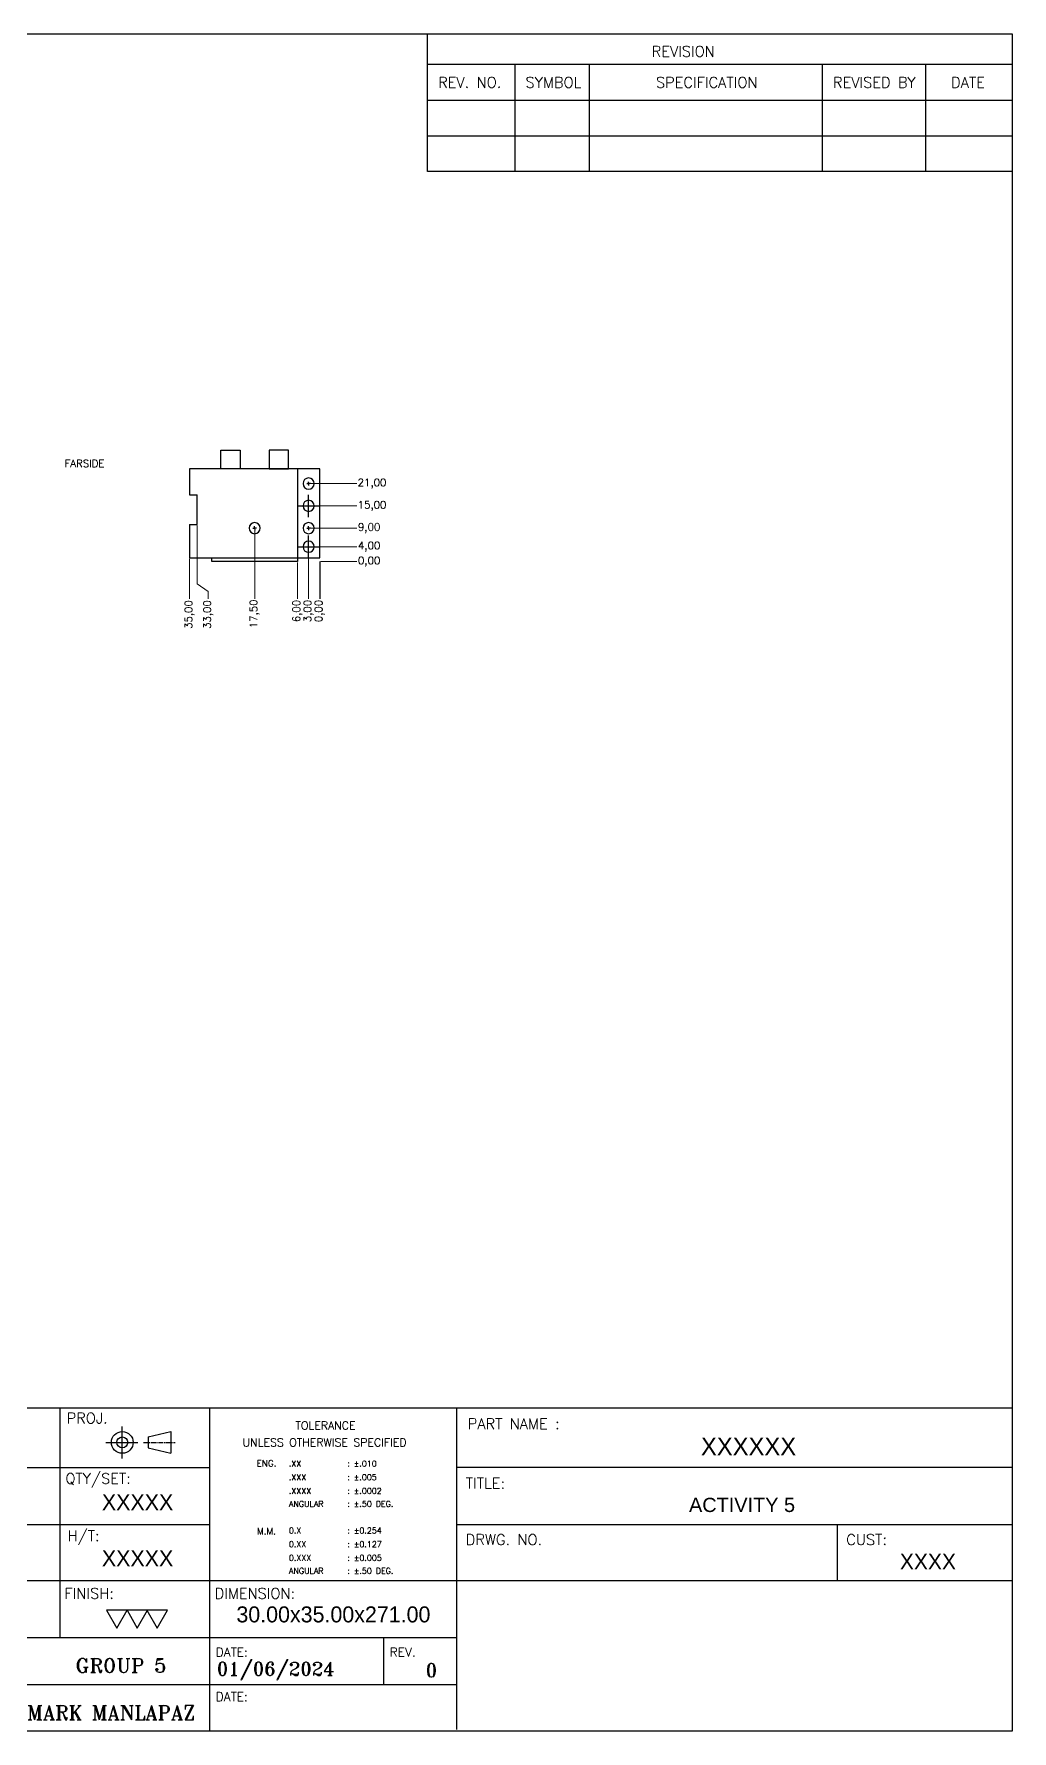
# Model space of a CAD drawing. Header units: millimetres. Extents: x -561 to 379, y -314 to 143.
# Drawn here: x -202.5 to 60.5, y -314 to 142.6 of the extents above; entities that cross this region are included whole.
import ezdxf
from ezdxf.enums import TextEntityAlignment as Align

# ---------------------------------------------------------------- set-up
doc = ezdxf.new("R2010")
doc.units = ezdxf.units.MM
doc.header["$MEASUREMENT"] = 0
doc.linetypes.add('CENTER', pattern=[2, 1.25, -0.25, 0.25, -0.25])
doc.styles.add('CG', font='GOTHIC.TTF')
doc.styles.add('ROMAND', font='ROMAND.SHX')
doc.styles.add('ROMANS', font='romans')
doc.styles.add('ROMANT', font='ROMANT.SHX')
doc.styles.add('SIMPLEX', font='simplex8.shx')
doc.styles.get("Standard").update_dxf_attribs({"font": 'arial.ttf'})
doc.dimstyles.new('dim', dxfattribs={"dimtxt": 2, "dimasz": 1, "dimexe": 0.5, "dimexo": 0.25, "dimgap": 0.25, "dimtad": 0, "dimzin": 0, "dimtxsty": 'SIMPLEX', "dimcen": 1, "dimclrd": 6, "dimclre": 6, "dimclrt": 256, "dimadec": 0, "dimazin": 0, "dimtfac": 1, "dimtmove": 0, "dimatfit": 3, "dimfxl": 1, "dimtolj": 1, "dimtzin": 0, "dimlwd": 15, "dimlwe": 15, "dimarcsym": 0})

# ---------------------------------------------------------------- blocks, each defined once
blk = doc.blocks.new('*D197')
at = {"color": 6, "lineweight": 15, "transparency": 16777216}
blk.add_line((-125.43, 0.6), (-115.68, 0.6), dxfattribs=at)
at = {"layer": 'Defpoints', "color": 0, "transparency": 16777216}
for p in [(-125.68, 0.6), (-125.68, 0.6), (-115.68, 0.6)]:
    blk.add_point(p, dxfattribs=at)
at = {"transparency": 16777216, "insert": (-112.39, 0.6), "char_height": 2, "attachment_point": 5, "style": 'SIMPLEX'}
blk.add_mtext('\\A1;0,00', dxfattribs=at)
blk = doc.blocks.new('*D198')
at = {"color": 6, "lineweight": 15, "transparency": 16777216}
blk.add_line((-128.43, 4.6), (-115.68, 4.6), dxfattribs=at)
at = {"layer": 'Defpoints', "color": 0, "transparency": 16777216}
for p in [(-128.68, 4.6), (-115.68, 4.6), (-125.68, 0.6)]:
    blk.add_point(p, dxfattribs=at)
at = {"transparency": 16777216, "insert": (-112.39, 4.6), "char_height": 2, "attachment_point": 5, "style": 'SIMPLEX'}
blk.add_mtext('\\A1;4,00', dxfattribs=at)
blk = doc.blocks.new('*D199')
at = {"color": 6, "lineweight": 15, "transparency": 16777216}
blk.add_line((-128.43, 9.6), (-115.68, 9.6), dxfattribs=at)
at = {"layer": 'Defpoints', "color": 0, "transparency": 16777216}
for p in [(-128.68, 9.6), (-115.68, 9.6), (-125.68, 0.6)]:
    blk.add_point(p, dxfattribs=at)
at = {"transparency": 16777216, "insert": (-112.39, 9.6), "char_height": 2, "attachment_point": 5, "style": 'SIMPLEX'}
blk.add_mtext('\\A1;9,00', dxfattribs=at)
blk = doc.blocks.new('*D200')
at = {"color": 6, "lineweight": 15, "transparency": 16777216}
blk.add_line((-128.43, 15.6), (-115.68, 15.6), dxfattribs=at)
at = {"layer": 'Defpoints', "color": 0, "transparency": 16777216}
for p in [(-128.68, 15.6), (-115.68, 15.6), (-125.68, 0.6)]:
    blk.add_point(p, dxfattribs=at)
at = {"transparency": 16777216, "insert": (-111.62, 15.6), "char_height": 2, "attachment_point": 5, "style": 'SIMPLEX'}
blk.add_mtext('\\A1;15,00', dxfattribs=at)
blk = doc.blocks.new('*D202')
at = {"color": 6, "lineweight": 15, "transparency": 16777216}
blk.add_line((-125.68, 0.35), (-125.68, -9.4), dxfattribs=at)
at = {"layer": 'Defpoints', "color": 0, "transparency": 16777216}
for p in [(-125.68, 0.6), (-125.68, 0.6), (-125.68, -9.4)]:
    blk.add_point(p, dxfattribs=at)
at = {"transparency": 16777216, "insert": (-125.68, -12.7), "char_height": 2, "attachment_point": 5, "rotation": 90, "style": 'SIMPLEX'}
blk.add_mtext('\\A1;0,00', dxfattribs=at)
blk = doc.blocks.new('*D203')
at = {"color": 6, "lineweight": 15, "transparency": 16777216}
blk.add_line((-128.68, 1.35), (-128.68, -9.4), dxfattribs=at)
at = {"layer": 'Defpoints', "color": 0, "transparency": 16777216}
for p in [(-128.68, 1.6), (-125.68, 0.6), (-128.68, -9.4)]:
    blk.add_point(p, dxfattribs=at)
at = {"transparency": 16777216, "insert": (-128.68, -12.7), "char_height": 2, "attachment_point": 5, "rotation": 90, "style": 'SIMPLEX'}
blk.add_mtext('\\A1;3,00', dxfattribs=at)
blk = doc.blocks.new('*D204')
at = {"color": 6, "lineweight": 15, "transparency": 16777216}
blk.add_line((-131.68, 0.35), (-131.68, -9.4), dxfattribs=at)
at = {"layer": 'Defpoints', "color": 0, "transparency": 16777216}
for p in [(-131.68, 0.6), (-125.68, 0.6), (-131.68, -9.4)]:
    blk.add_point(p, dxfattribs=at)
at = {"transparency": 16777216, "insert": (-131.68, -12.7), "char_height": 2, "attachment_point": 5, "rotation": 90, "style": 'SIMPLEX'}
blk.add_mtext('\\A1;6,00', dxfattribs=at)
blk = doc.blocks.new('*D205')
at = {"color": 6, "lineweight": 15, "transparency": 16777216}
blk.add_line((-143.18, 9.35), (-143.18, -9.4), dxfattribs=at)
at = {"layer": 'Defpoints', "color": 0, "transparency": 16777216}
for p in [(-143.18, 9.6), (-125.68, 0.6), (-143.18, -9.4)]:
    blk.add_point(p, dxfattribs=at)
at = {"transparency": 16777216, "insert": (-143.18, -13.46), "char_height": 2, "attachment_point": 5, "rotation": 90, "style": 'SIMPLEX'}
blk.add_mtext('\\A1;17,50', dxfattribs=at)
blk = doc.blocks.new('*D206')
at = {"color": 6, "lineweight": 15, "transparency": 16777216}
for p, q in [((-158.68, 10.35), (-158.68, -5.4)), ((-158.68, -5.4), (-155.67, -7.4)), ((-155.67, -7.4), (-155.67, -9.4))]:
    blk.add_line(p, q, dxfattribs=at)
at = {"layer": 'Defpoints', "color": 0, "transparency": 16777216}
for p in [(-158.68, 10.6), (-125.68, 0.6), (-155.67, -9.4)]:
    blk.add_point(p, dxfattribs=at)
at = {"transparency": 16777216, "insert": (-155.67, -13.65), "char_height": 2, "attachment_point": 5, "rotation": 90, "style": 'SIMPLEX'}
blk.add_mtext('\\A1;33,00', dxfattribs=at)
blk = doc.blocks.new('*D207')
at = {"color": 6, "lineweight": 15, "transparency": 16777216}
blk.add_line((-160.68, 1.35), (-160.68, -9.4), dxfattribs=at)
at = {"layer": 'Defpoints', "color": 0, "transparency": 16777216}
for p in [(-160.68, 1.6), (-125.68, 0.6), (-160.68, -9.4)]:
    blk.add_point(p, dxfattribs=at)
at = {"transparency": 16777216, "insert": (-160.68, -13.65), "char_height": 2, "attachment_point": 5, "rotation": 90, "style": 'SIMPLEX'}
blk.add_mtext('\\A1;35,00', dxfattribs=at)
blk = doc.blocks.new('*D239')
at = {"color": 6, "lineweight": 15, "transparency": 16777216}
blk.add_line((-128.43, 21.6), (-115.68, 21.6), dxfattribs=at)
at = {"layer": 'Defpoints', "color": 0, "transparency": 16777216}
for p in [(-128.68, 21.6), (-115.68, 21.6), (-125.68, 0.6)]:
    blk.add_point(p, dxfattribs=at)
at = {"transparency": 16777216, "insert": (-111.62, 21.6), "char_height": 2, "attachment_point": 5, "style": 'SIMPLEX'}
blk.add_mtext('\\A1;21,00', dxfattribs=at)

msp = doc.modelspace()

# ---------------------------------------------------------------- linework, layer by layer
at = {"color": 5}
for p, q in [((-96.717, 105.53), (-96.717, 142.563)), ((60.496, 134.377), (-96.717, 134.377)), ((-73.157, 105.53), (-73.157, 134.377)), ((-53.114, 105.53), (-53.114, 134.377)), ((60.496, 124.663), (-96.717, 124.663)), ((60.496, 115.097), (-96.717, 115.097)), ((-178.786, -240.68), (-178.786, -232.07)), ((-183.244, -236.375), (-174.634, -236.375)), ((-171.864, -234.906), (-165.759, -233.437)), ((-171.845, -234.906), (-171.845, -237.843)), ((-165.74, -233.437), (-165.74, -239.311)), ((-171.845, -237.843), (-165.74, -239.311))]:
    msp.add_line(p, q, dxfattribs=at)
at = {"color": 7, "extrusion": (0, 0, -1)}
for p, q in [((-160.684, 18.599), (-158.684, 18.599)), ((-158.684, 10.599), (-158.684, 18.599)), ((-128.684, 12.599), (-128.684, 18.599)), ((-131.684, 15.599), (-125.684, 15.599)), ((-160.684, 10.599), (-158.684, 10.599)), ((-131.684, 4.599), (-125.684, 4.599)), ((-128.684, 1.599), (-128.684, 7.599)), ((-125.684, 0.599), (-125.684, -9.401))]:
    msp.add_line(p, q, dxfattribs=at)
at = {"color": 1}
for p, q in [((-155.233, -314.031), (-155.233, -227.056)), ((-238.22, -243.16), (-155.233, -243.16)), ((-88.832, -243.016), (60.496, -243.016)), ((-238.22, -258.479), (-155.233, -258.479)), ((-88.832, -258.479), (60.496, -258.479)), ((-238.22, -273.564), (-155.233, -273.564)), ((-155.233, -273.564), (-88.832, -273.564)), ((-238.22, -288.884), (-88.832, -288.884)), ((-108.454, -301.491), (-108.454, -288.884)), ((-238.22, -301.491), (-88.832, -301.491))]:
    msp.add_line(p, q, dxfattribs=at)
at = {"color": 5, "linetype": 'CENTER'}
msp.add_line((-173.041, -236.374), (-164.521, -236.374), dxfattribs=at)
at = {"color": 1}
msp.add_lwpolyline([(-561.172, -314.031), (-561.172, 142.563), (60.496, 142.563), (60.496, -314.031)], close=True, dxfattribs=at)
at = {"color": 5}
for points in [[(9.453, 134.377), (9.453, 105.53)], [(37.264, 134.377), (37.264, 105.53)], [(60.496, 105.53), (-96.717, 105.53)]]:
    msp.add_lwpolyline(points, dxfattribs=at)
at = {"color": 6}
for points in [[(-129.184, 21.597), (-128.684, 21.599), (-128.681, 21.099)], [(-128.184, 21.602), (-128.684, 21.599), (-128.686, 22.099)], [(-143.684, 9.597), (-143.184, 9.599), (-143.181, 9.099)], [(-142.684, 9.602), (-143.184, 9.599), (-143.186, 10.099)], [(-129.184, 9.597), (-128.684, 9.599), (-128.681, 9.099)], [(-128.184, 9.602), (-128.684, 9.599), (-128.686, 10.099)]]:
    msp.add_lwpolyline(points, dxfattribs=at)
at = {"color": 1}
for points in [[(-238.22, -314.031), (-238.22, -227.056), (-82.812, -227.056)], [(-195.62, -227.056), (-195.62, -288.884)], [(-88.832, -313.641), (-88.832, -227.056), (60.496, -227.056)], [(13.501, -258.479), (13.501, -273.564)], [(-88.832, -273.564), (60.496, -273.564)]]:
    msp.add_lwpolyline(points, dxfattribs=at)
at = {"color": 5}
for points in [[(-183.026, -281.528), (-180.265, -286.309), (-177.505, -281.528)], [(-177.514, -281.528), (-174.754, -286.309), (-171.993, -281.528)], [(-177.514, -281.528), (-174.754, -286.309), (-171.993, -281.528)], [(-172.147, -281.528), (-169.387, -286.309), (-166.626, -281.528)]]:
    msp.add_lwpolyline(points, close=True, dxfattribs=at)
at = {"color": 7}
for points in [[(-152.283, 30.599, 0), (-147.092, 30.599, 0), (-147.092, 25.599, 0), (-152.283, 25.599, 0), (-152.283, 30.599, 0)], [(-134.083, 30.599, 0), (-139.274, 30.599, 0), (-139.274, 25.599, 0), (-134.083, 25.599, 0), (-134.083, 30.599, 0)], [(-125.684, 25.599, 0), (-160.684, 25.599, 0), (-160.684, 18.599, 0)], [(-160.684, 10.599, 0), (-160.684, 1.599, 0), (-125.684, 1.599, 0), (-125.684, 25.599, 0)], [(-131.684, 25.599, 0), (-131.684, 0.599, 0), (-154.684, 0.599, 0), (-154.684, 1.599, 0)]]:
    msp.add_polyline3d(points, dxfattribs=at)
at = {"color": 6, "extrusion": (0, 0, -1)}
for centre in [(128.684, 21.599), (143.184, 9.599), (128.684, 9.599)]:
    msp.add_circle(centre, 1.5, dxfattribs=at)
at = {"color": 7, "extrusion": (0, 0, -1)}
for centre in [(128.684, 15.599), (128.684, 4.599)]:
    msp.add_circle(centre, 1.5, dxfattribs=at)
at = {"color": 5}
for radius in [2.935, 1.468]:
    msp.add_circle((-178.786, -236.375), radius, dxfattribs=at)

# ---------------------------------------------------------------- texts
at = {"color": 6}
for s, height, style, p in [('          REVISION                   ', 2.86997, 'ROMAND', (-57.801, 136.43)), ('PROJ.', 2.87, 'ROMANS', (-193.765, -231.282)), ('TOLERANCE', 2.1525, 'ROMANS', (-132.213, -232.894)), ('PART NAME :', 2.86997, 'ROMANS', (-85.888, -232.784)), ('.XX', 1.5627, 'ROMAND', (-133.983, -242.863)), (': %%P.010', 1.5627, 'ROMAND', (-118.259, -242.863)), ('QTY/SET:', 2.87, 'ROMANS', (-194.082, -247.519)), ('.XXX', 1.5627, 'ROMAND', (-133.983, -246.538)), (': %%P.005', 1.5627, 'ROMAND', (-118.259, -246.538)), ('TITLE:', 2.87, 'ROMANS', (-86.417, -248.81)), ('.XXXX', 1.5627, 'ROMAND', (-133.983, -250.214)), (': %%P.0002', 1.5627, 'ROMAND', (-118.259, -250.214)), ('ANGULAR', 1.5627, 'ROMAND', (-133.983, -253.711)), (': %%P.50 DEG.', 1.5627, 'ROMAND', (-118.259, -253.711)), ('H/T:', 2.87, 'ROMANS', (-193.49, -262.937)), ('0.X', 1.5627, 'ROMAND', (-133.97, -260.867)), (': %%P0.254', 1.5627, 'ROMAND', (-118.246, -260.867)), ('0.XX', 1.5627, 'ROMAND', (-133.97, -264.542)), (': %%P0.127', 1.5627, 'ROMAND', (-118.246, -264.542)), ('DRWG. NO.', 2.87, 'ROMANS', (-86.417, -263.948)), ('CUST:', 2.87, 'ROMANS', (15.916, -263.948)), ('0.XXX', 1.5627, 'ROMAND', (-133.97, -268.218)), (': %%P0.005', 1.5627, 'ROMAND', (-118.246, -268.218)), ('ANGULAR', 1.5627, 'ROMAND', (-133.97, -271.715)), (': %%P.50 DEG.', 1.5627, 'ROMAND', (-118.246, -271.715)), ('FINISH:', 2.87, 'ROMANS', (-194.342, -278.432)), ('DIMENSION:', 2.87, 'ROMANS', (-153.955, -278.432)), ('DATE:', 2.3916, 'ROMANS', (-153.641, -293.993)), ('REV.', 2.3916, 'ROMANS', (-106.862, -293.993)), ('01/06/2024', 3.5875, 'ROMANT', (-153.359, -299.066)), ('DATE:', 2.3916, 'ROMANS', (-153.641, -305.974))]:
    msp.add_text(s, height=height, dxfattribs=dict(at, style=style)).set_placement(p)
at = {"color": 6, "style": 'ROMAND'}
for s, height, p in [('REV. NO.', 2.87, (-85.344, 129.52)), ('SYMBOL', 2.87, (-62.832, 129.52)), ('SPECIFICATION', 2.86997, (-21.605, 129.52)), ('REVISED BY', 2.87, (23.468, 129.52)), ('DATE', 2.87, (48.644, 129.52))]:
    msp.add_text(s, height=height, dxfattribs=at).set_placement(p, align=Align.MIDDLE)
at = {"color": 5, "style": 'ROMANS'}
for s, height, p in [(' UNLESS OTHERWISE SPECIFIED', 2.15248, (-147.907, -237.451)), ('ENG.', 1.7363, (-142.671, -242.863)), ('M.M.', 1.7363, (-142.535, -261.11))]:
    msp.add_text(s, height=height, dxfattribs=at).set_placement(p)
at = {"color": 5, "style": 'CG'}
for s, height, p in [('XXXXXX', 4.7833, (-10.363, -237.45)), ('XXXXX', 4.305, (-174.672, -252.473)), ('XXXXX', 4.305, (-174.672, -267.558)), ('XXXX', 4.2283, (37.874, -268.422)), ('30.00x35.00x271.00', 4.30495, (-122.01, -282.642))]:
    msp.add_text(s, height=height, dxfattribs=at).set_placement(p, align=Align.MIDDLE_CENTER)
at = {"color": 6, "style": 'ROMANT'}
for s, height, p in [('GROUP 5', 3.8266, (-166.937, -299.458)), ('ENGR. MARK MANLAPAZ', 3.82662, (-159.13, -312.143))]:
    msp.add_text(s, height=height, dxfattribs=at).set_placement(p, align=Align.BOTTOM_RIGHT)
at = {"color": 5, "style": 'ROMANT'}
msp.add_text('0', height=3.587, dxfattribs=at).set_placement((-95.657, -297.688), align=Align.MIDDLE)
at = {"color": 7, "insert": (-194.299, 28.024), "char_height": 2, "attachment_point": 1, "style": 'SIMPLEX'}
msp.add_mtext_dynamic_manual_height_columns('FARSIDE', width=17.76649, gutter_width=1, heights=[0], dxfattribs=at)
at = {"color": 7, "insert": (-26.373, -251.271), "char_height": 3.82662, "width": 47.47546, "attachment_point": 1}
msp.add_mtext('{\\C5;ACTIVITY 5}', dxfattribs=at)

# ---------------------------------------------------------------- dimensions: what is measured, and where the dimension line sits
at = {"color": 7}
for feature_location, offset, dtype, origin, picture, middle in [((-128.684, 21.599), (13, 0), 0, (-125.684, 0.599), '*D239', (-111.624, 21.599)), ((-128.684, 15.599), (13, 0), 0, (-125.684, 0.599), '*D200', (-111.624, 15.599)), ((-158.684, 10.599), (3.014, -20), 1, (-125.684, 0.599), '*D206', (-155.67, -13.651)), ((-143.184, 9.599), (0, -19), 1, (-125.684, 0.599), '*D205', (-143.184, -13.46)), ((-128.684, 9.599), (13, 0), 0, (-125.684, 0.599), '*D199', (-112.386, 9.599)), ((-128.684, 4.599), (13, 0), 0, (-125.684, 0.599), '*D198', (-112.386, 4.599)), ((-160.684, 1.599), (0, -11), 1, (-125.684, 0.599), '*D207', (-160.684, -13.651)), ((-131.684, 0.599), (0, -10), 1, (-125.684, 0.599), '*D204', (-131.684, -12.698)), ((-128.684, 1.599), (0, -11), 1, (-125.684, 0.599), '*D203', (-128.684, -12.698)), ((-125.683535973, 0.599361913), (0, -10), 1, (-125.683535973, 0.599361913), '*D202', (-125.683535973, -12.698257134)), ((-125.683535973, 0.599361913), (10, 0), 0, (-125.683535973, 0.599361913), '*D197', (-112.385916925, 0.599361913))]:
    dim = msp.add_ordinate_dim(feature_location=feature_location, offset=offset, dtype=dtype, origin=origin, dimstyle='dim', dxfattribs=at)
    dim.commit()
    dim.dimension.update_dxf_attribs({"geometry": picture, "text_midpoint": middle})

doc.saveas('drawing.dxf')
